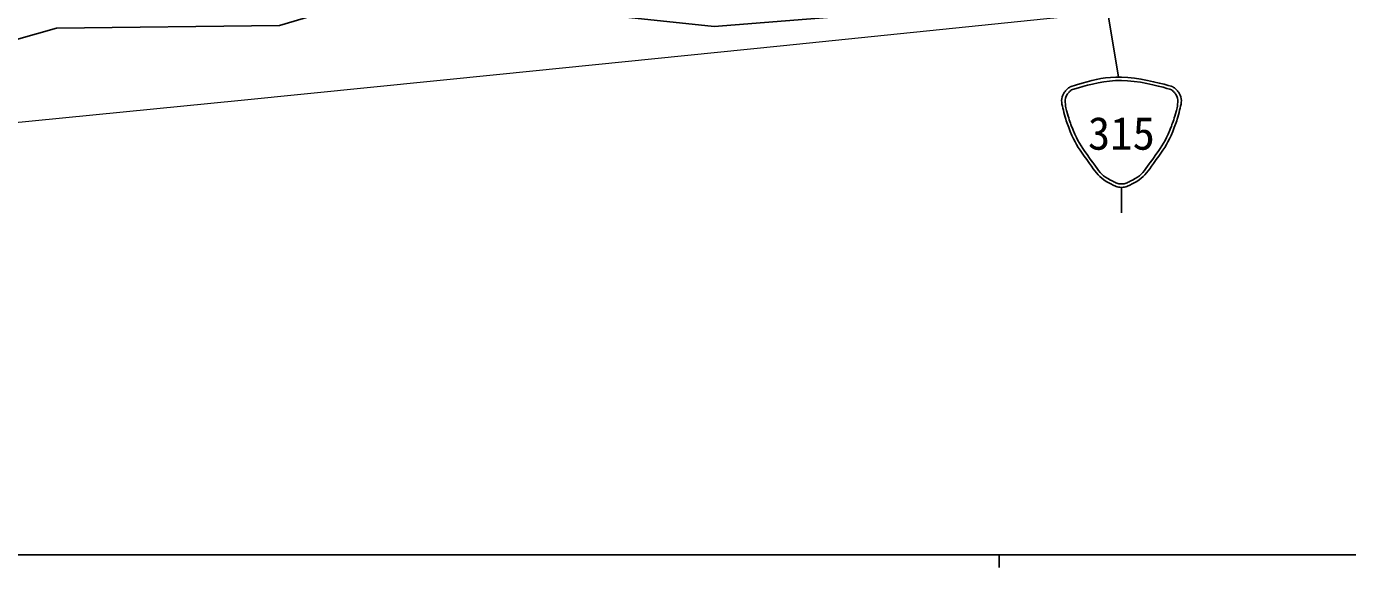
# Model space of a CAD drawing. Units: millimetres, scale not verified. Extents: x 40000 to 680000, y 20000 to 380000.
# Drawn here: x 92026 to 195216, y 204000 to 246278 of the extents above; entities that cross this region are included whole.
import ezdxf
from ezdxf.enums import TextEntityAlignment as Align

# ---------------------------------------------------------------- set-up
doc = ezdxf.new("R2010")
doc.units = ezdxf.units.MM
doc.header["$LTSCALE"] = 1000
for name, color, linetype, lineweight in [('M-BGD', 7, 'Continuous', 25), ('M-STR-HTXT', 7, 'Continuous', 13), ('M-STR-STRC', 7, 'Continuous', 25), ('M-TTL-BAND', 7, 'Continuous', 25)]:
    doc.layers.add(name, color=color, linetype=linetype, lineweight=lineweight)
doc.styles.add('ＭＳ ゴシック', font='')
doc.styles.get('ＭＳ ゴシック').set_extended_font_data('MS Gothic')

msp = doc.modelspace()

# ---------------------------------------------------------------- linework, layer by layer
at = {"layer": 'M-BGD'}
msp.add_lwpolyline([(74693, 240569), (94368, 246136), (111805, 246353), (115502, 247442), (116684, 247895), (119581, 248659), (124256, 251155), (129242, 250794), (137602, 247133), (145746, 246271), (164103, 247741), (184315, 253850), (198090, 257848), (206361, 260101), (212918, 261861), (223082, 264573), (235742, 267983), (242728, 269817), (261427, 279237), (264944, 279470)], dxfattribs=at)
at = {"layer": 'M-STR-HTXT'}
msp.add_lwpolyline([(76394, 237313), (108794, 240515), (129010, 242554), (150898, 244768), (171736, 246904), (189611, 248666), (196818, 249377), (207635, 250850), (224935, 253558), (232888, 254909), (247056, 257742), (262112, 261104), (271023, 263230)], dxfattribs=at)
at = {"layer": 'M-STR-STRC'}
for p, q in [((172015, 273943), (177331, 242308)), ((177558, 233706), (177558, 231706))]:
    msp.add_line(p, q, dxfattribs=at)
for points in [[(173558, 241562), (173490, 241519), (173429, 241476), (173374, 241433), (173323, 241389), (173276, 241344), (173231, 241296), (173188, 241245), (173145, 241189), (173102, 241129), (173058, 241062), (172976, 240917), (172922, 240773), (172891, 240631), (172880, 240488), (172887, 240344), (172907, 240198), (172938, 240047), (172975, 239892), (173016, 239731), (173058, 239562)], [(173558, 241562), (174040, 241712), (174474, 241844), (174871, 241959), (175242, 242056), (175599, 242137), (175952, 242203), (176314, 242252), (176694, 242286), (177105, 242306), (177558, 242311), (178049, 242290), (178561, 242237), (179078, 242160), (179584, 242066), (180064, 241962), (180505, 241856), (180889, 241755), (181203, 241668), (181431, 241601), (181558, 241562)], [(173655, 241324), (173902, 241400), (174195, 241488), (174530, 241583), (174901, 241681), (175301, 241776), (175726, 241865), (176170, 241942), (176627, 242002), (177091, 242042), (177558, 242056), (178037, 242038), (178536, 241988), (179039, 241914), (179532, 241822), (180001, 241721), (180430, 241618), (180805, 241520), (181111, 241434), (181334, 241369), (181459, 241331)], [(181558, 241562), (181625, 241519), (181686, 241476), (181741, 241433), (181792, 241389), (181840, 241344), (181884, 241296), (181928, 241245), (181970, 241189), (182013, 241129), (182058, 241062), (182139, 240917), (182194, 240773), (182225, 240631), (182235, 240488), (182228, 240344), (182208, 240198), (182178, 240047), (182140, 239892), (182099, 239731), (182058, 239562)], [(173651, 241328), (173631, 241310), (173605, 241286), (173574, 241257), (173538, 241224), (173500, 241186), (173460, 241145), (173420, 241101), (173380, 241055), (173343, 241008), (173308, 240959), (173236, 240823), (173191, 240675), (173168, 240520), (173163, 240362), (173173, 240207), (173193, 240059), (173219, 239924), (173247, 239806), (173274, 239710), (173295, 239641)], [(181462, 241331), (181482, 241313), (181508, 241289), (181540, 241260), (181575, 241226), (181614, 241188), (181654, 241147), (181694, 241103), (181734, 241056), (181772, 241008), (181808, 240959), (181879, 240823), (181925, 240675), (181948, 240519), (181952, 240361), (181942, 240206), (181922, 240058), (181896, 239923), (181867, 239805), (181841, 239709), (181820, 239640)], [(173058, 239562), (173109, 239366), (173156, 239193), (173201, 239038), (173244, 238897), (173288, 238765), (173333, 238636), (173381, 238507), (173434, 238371), (173492, 238225), (173558, 238062), (173683, 237765), (173805, 237502), (173927, 237263), (174051, 237041), (174183, 236826), (174324, 236610), (174479, 236384), (174650, 236140), (174842, 235869), (175058, 235562)], [(173295, 239641), (173345, 239448), (173392, 239278), (173436, 239127), (173478, 238988), (173521, 238858), (173566, 238731), (173613, 238604), (173664, 238471), (173722, 238327), (173786, 238167), (173910, 237873), (174031, 237612), (174151, 237376), (174275, 237155), (174405, 236942), (174545, 236728), (174698, 236505), (174868, 236263), (175058, 235995), (175272, 235691)], [(181820, 239641), (181770, 239448), (181723, 239278), (181679, 239127), (181637, 238988), (181594, 238858), (181550, 238731), (181502, 238604), (181451, 238471), (181394, 238327), (181329, 238167), (181205, 237873), (181084, 237612), (180964, 237376), (180840, 237155), (180710, 236942), (180570, 236728), (180417, 236505), (180247, 236263), (180057, 235995), (179843, 235691)], [(182058, 239562), (182006, 239366), (181959, 239193), (181914, 239038), (181871, 238897), (181827, 238765), (181782, 238636), (181734, 238507), (181682, 238371), (181623, 238225), (181558, 238062), (181432, 237765), (181310, 237502), (181189, 237263), (181064, 237041), (180933, 236826), (180791, 236610), (180637, 236384), (180465, 236140), (180273, 235869), (180058, 235562)], [(175058, 235562), (175213, 235354), (175354, 235163), (175484, 234988), (175610, 234827), (175736, 234679), (175868, 234541), (176011, 234413), (176170, 234291), (176350, 234175), (176558, 234062), (176665, 234007), (176764, 233954), (176859, 233904), (176950, 233857), (177041, 233815), (177133, 233778), (177229, 233748), (177330, 233725), (177439, 233711), (177558, 233706), (177676, 233711), (177785, 233725), (177886, 233748), (177982, 233778), (178074, 233815), (178165, 233857), (178257, 233904), (178351, 233954), (178451, 234007), (178558, 234062), (178765, 234175), (178945, 234291), (179105, 234413), (179247, 234541), (179379, 234679), (179506, 234827), (179631, 234988), (179762, 235163), (179902, 235354), (180058, 235562)], [(175234, 235739), (175386, 235536), (175522, 235350), (175649, 235179), (175771, 235021), (175893, 234876), (176021, 234742), (176160, 234616), (176316, 234499), (176492, 234387), (176695, 234279), (176787, 234232), (176874, 234187), (176955, 234143), (177034, 234103), (177113, 234066), (177192, 234035), (177274, 234008), (177361, 233988), (177455, 233976), (177558, 233971), (177660, 233976), (177754, 233988), (177841, 234008), (177923, 234035), (178003, 234066), (178081, 234103), (178160, 234143), (178242, 234187), (178328, 234232), (178421, 234279), (178623, 234387), (178800, 234499), (178955, 234616), (179094, 234742), (179222, 234876), (179345, 235021), (179467, 235179), (179593, 235350), (179730, 235536), (179881, 235739)]]:
    msp.add_lwpolyline(points, dxfattribs=at)
at = {"layer": 'M-TTL-BAND'}
for p, q in [((40000, 205000), (579000, 205000)), ((168000, 205000), (168000, 204000))]:
    msp.add_line(p, q, dxfattribs=at)

# ---------------------------------------------------------------- texts
at = {"layer": 'M-STR-STRC', "style": 'ＭＳ ゴシック'}
msp.add_text('315', height=2566, dxfattribs=at).set_placement((174933, 235875), align=Align.BOTTOM_LEFT)

doc.saveas('drawing.dxf')
